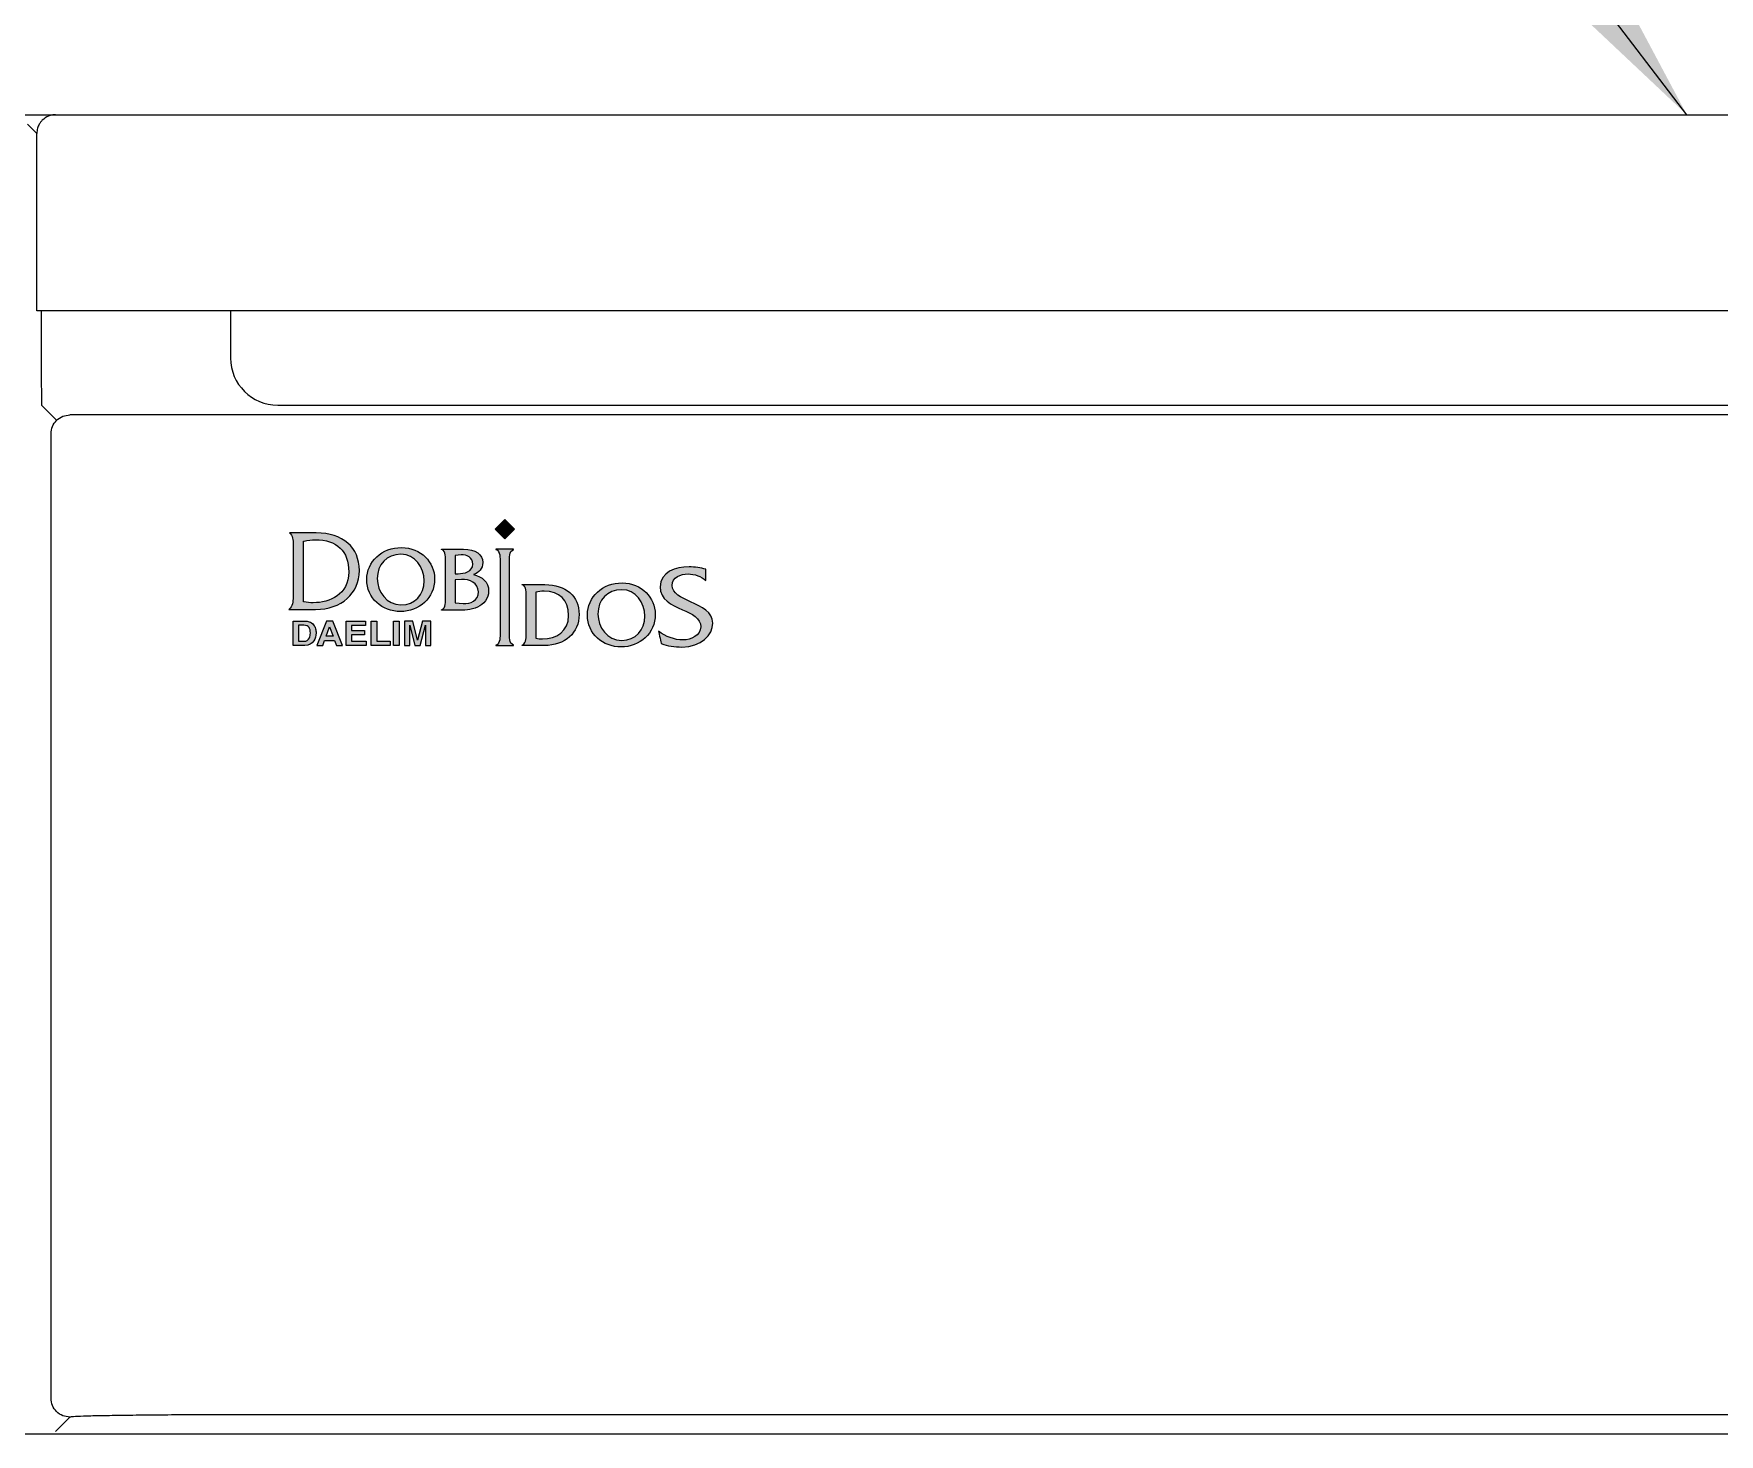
# Model space of a CAD drawing. Extents: x 1522 to 1942, y -990 to -693.
# Drawn here: x 1600.49 to 1636.26, y -825.11 to -795.39 of the extents above; entities that cross this region are included whole.
import ezdxf

# ---------------------------------------------------------------- set-up
doc = ezdxf.new("R2010")
doc.units = 0
doc.header["$LTSCALE"] = 7
doc.header["$MEASUREMENT"] = 0
doc.layers.get('0').update_dxf_attribs({"color": 2, "linetype": 'CONTINUOUS'})
doc.layers.add('D', color=2, linetype='CONTINUOUS')
doc.layers.add('인쇄', color=7, linetype='CONTINUOUS')
doc.styles.add('GHS', font='romans', dxfattribs={"bigfont": 'ghs'})
doc.dimstyles.new('STANDARD$7', dxfattribs={"dimscale": 0, "dimtxt": 3.5, "dimasz": 3, "dimexe": 2, "dimexo": 1, "dimgap": 1, "dimtad": 1, "dimdec": 4, "dimdsep": 46, "dimtxsty": 'GHS', "dimcen": 1, "dimclrd": 256, "dimclre": 256, "dimclrt": 256, "dimadec": 4, "dimazin": 2, "dimtfac": 1, "dimtdec": 4, "dimtmove": 0, "dimatfit": 0, "dimfxl": 0, "dimtolj": 1, "dimtzin": 0, "dimlwd": -1, "dimlwe": -1, "dimarcsym": 0})

msp = doc.modelspace()

# ---------------------------------------------------------------- hatches: boundary and pattern name
at = {"layer": '인쇄'}
h = msp.add_hatch(color=256, dxfattribs=at)
h.dxf.hatch_style = 2
h.paths.add_polyline_path([(1610.692, -805.905), (1610.485, -806.111), (1610.279, -805.905), (1610.485, -805.698)])
h = msp.add_hatch(color=256, dxfattribs=at)
h.dxf.hatch_style = 2
edge = h.paths.add_edge_path()
edge.add_spline(control_points=[(1606.485, -805.985), (1607.049, -805.985), (1607.4, -806.291), (1607.4, -806.782), (1607.4, -807.269), (1607.018, -807.609), (1606.473, -807.609), (1606.473, -807.609), (1605.955, -807.609), (1605.901, -807.609), (1605.986, -807.538), (1605.995, -807.448), (1605.995, -807.344), (1605.995, -807.331), (1605.995, -807.318), (1605.995, -807.304), (1605.995, -807.304), (1605.995, -807.261), (1605.995, -807.261), (1605.995, -807.261), (1605.995, -806.315), (1605.995, -806.315), (1605.995, -806.315), (1605.995, -806.278), (1605.995, -806.278), (1605.995, -806.264), (1605.995, -806.249), (1605.995, -806.234), (1605.995, -806.14), (1605.987, -806.034), (1605.915, -805.985), (1605.991, -805.985), (1606.485, -805.985), (1606.485, -805.985)], knot_values=[0, 0, 0, 0, 1, 1, 1, 2, 2, 2, 3, 3, 3, 4, 4, 4, 5, 5, 5, 6, 6, 6, 7, 7, 7, 8, 8, 8, 9, 9, 9, 10, 10, 10, 11, 11, 11, 11], degree=3, periodic=0)
edge = h.paths.add_edge_path()
edge.add_spline(control_points=[(1606.227, -806.156), (1606.227, -806.156), (1606.216, -806.159), (1606.216, -806.159), (1606.216, -806.159), (1606.216, -807.446), (1606.216, -807.446), (1606.216, -807.446), (1606.227, -807.448), (1606.227, -807.448), (1606.288, -807.46), (1606.351, -807.466), (1606.422, -807.466), (1606.77, -807.466), (1607.176, -807.295), (1607.176, -806.812), (1607.176, -806.371), (1606.924, -806.128), (1606.466, -806.128), (1606.39, -806.128), (1606.311, -806.137), (1606.227, -806.156)], knot_values=[0, 0, 0, 0, 1, 1, 1, 2, 2, 2, 3, 3, 3, 4, 4, 4, 5, 5, 5, 6, 6, 6, 7, 7, 7, 7], degree=3, periodic=0)
h = msp.add_hatch(color=256, dxfattribs=at)
h.dxf.hatch_style = 2
edge = h.paths.add_edge_path()
edge.add_spline(control_points=[(1608.28, -806.437), (1608.591, -806.437), (1608.774, -806.715), (1608.774, -807.002), (1608.774, -807.294), (1608.583, -807.512), (1608.284, -807.512), (1607.976, -807.512), (1607.781, -807.229), (1607.781, -806.954), (1607.781, -806.657), (1607.976, -806.437), (1608.28, -806.437)], knot_values=[0, 0, 0, 0, 1, 1, 1, 2, 2, 2, 3, 3, 3, 4, 4, 4, 4], degree=3, periodic=0)
edge = h.paths.add_edge_path()
edge.add_spline(control_points=[(1608.294, -806.296), (1607.881, -806.286), (1607.557, -806.599), (1607.557, -806.972), (1607.557, -807.375), (1607.885, -807.654), (1608.274, -807.654), (1608.665, -807.654), (1608.998, -807.363), (1608.998, -806.962), (1608.998, -806.608), (1608.707, -806.294), (1608.294, -806.296)], knot_values=[0, 0, 0, 0, 1, 1, 1, 2, 2, 2, 3, 3, 3, 4, 4, 4, 4], degree=3, periodic=0)
h = msp.add_hatch(color=256, dxfattribs=at)
h.dxf.hatch_style = 2
edge = h.paths.add_edge_path()
edge.add_spline(control_points=[(1609.431, -807.465), (1609.431, -807.465), (1609.431, -806.98), (1609.431, -806.98), (1609.431, -806.98), (1609.568, -806.972), (1609.568, -806.972), (1609.741, -806.962), (1609.926, -807.045), (1609.926, -807.235), (1609.926, -807.422), (1609.763, -807.497), (1609.602, -807.481), (1609.602, -807.481), (1609.431, -807.465), (1609.431, -807.465)], knot_values=[0, 0, 0, 0, 1, 1, 1, 2, 2, 2, 3, 3, 3, 4, 4, 4, 5, 5, 5, 5], degree=3, periodic=0)
edge = h.paths.add_edge_path()
edge.add_spline(control_points=[(1609.23, -807.345), (1609.23, -807.436), (1609.242, -807.579), (1609.144, -807.617), (1609.144, -807.617), (1609.144, -807.622), (1609.144, -807.622), (1609.144, -807.622), (1609.468, -807.622), (1609.468, -807.622), (1609.615, -807.622), (1609.771, -807.628), (1609.908, -807.561), (1610.04, -807.499), (1610.144, -807.369), (1610.144, -807.218), (1610.144, -807.025), (1610.001, -806.907), (1609.824, -806.87), (1609.936, -806.821), (1610.02, -806.746), (1610.02, -806.614), (1610.02, -806.439), (1609.869, -806.329), (1609.61, -806.329), (1609.61, -806.329), (1609.144, -806.329), (1609.144, -806.329), (1609.144, -806.329), (1609.144, -806.335), (1609.144, -806.335), (1609.244, -806.373), (1609.23, -806.516), (1609.23, -806.604), (1609.23, -806.604), (1609.23, -807.345), (1609.23, -807.345)], knot_values=[0, 0, 0, 0, 1, 1, 1, 2, 2, 2, 3, 3, 3, 4, 4, 4, 5, 5, 5, 6, 6, 6, 7, 7, 7, 8, 8, 8, 9, 9, 9, 10, 10, 10, 11, 11, 11, 12, 12, 12, 12], degree=3, periodic=0)
edge = h.paths.add_edge_path()
edge.add_spline(control_points=[(1609.431, -806.85), (1609.431, -806.85), (1609.431, -806.465), (1609.431, -806.465), (1609.431, -806.465), (1609.562, -806.451), (1609.562, -806.451), (1609.68, -806.439), (1609.806, -806.51), (1609.806, -806.646), (1609.806, -806.807), (1609.623, -806.85), (1609.496, -806.85), (1609.496, -806.85), (1609.431, -806.85), (1609.431, -806.85)], knot_values=[0, 0, 0, 0, 1, 1, 1, 2, 2, 2, 3, 3, 3, 4, 4, 4, 5, 5, 5, 5], degree=3, periodic=0)
h = msp.add_hatch(color=256, dxfattribs=at)
h.dxf.hatch_style = 2
edge = h.paths.add_edge_path()
edge.add_spline(control_points=[(1610.385, -806.606), (1610.385, -806.516), (1610.399, -806.373), (1610.299, -806.335), (1610.299, -806.335), (1610.299, -806.329), (1610.299, -806.329), (1610.299, -806.329), (1610.672, -806.329), (1610.672, -806.329), (1610.672, -806.329), (1610.672, -806.335), (1610.672, -806.335), (1610.574, -806.373), (1610.586, -806.518), (1610.586, -806.606), (1610.586, -806.606), (1610.586, -808.098), (1610.586, -808.098), (1610.586, -808.186), (1610.574, -808.329), (1610.672, -808.367), (1610.672, -808.367), (1610.672, -808.373), (1610.672, -808.373), (1610.672, -808.373), (1610.299, -808.373), (1610.299, -808.373), (1610.299, -808.373), (1610.299, -808.367), (1610.299, -808.367), (1610.397, -808.331), (1610.385, -808.186), (1610.385, -808.098), (1610.385, -808.098), (1610.385, -806.606), (1610.385, -806.606)], knot_values=[0, 0, 0, 0, 1, 1, 1, 2, 2, 2, 3, 3, 3, 4, 4, 4, 5, 5, 5, 6, 6, 6, 7, 7, 7, 8, 8, 8, 9, 9, 9, 10, 10, 10, 11, 11, 11, 12, 12, 12, 12], degree=3, periodic=0)
h = msp.add_hatch(color=256, dxfattribs=at)
h.dxf.hatch_style = 2
edge = h.paths.add_edge_path()
edge.add_spline(control_points=[(1614.244, -808.406), (1614.086, -808.406), (1613.939, -808.382), (1613.808, -808.334), (1613.804, -808.32), (1613.761, -808.133), (1613.747, -808.071), (1613.896, -808.187), (1614.089, -808.256), (1614.271, -808.256), (1614.428, -808.256), (1614.645, -808.16), (1614.645, -807.98), (1614.645, -807.789), (1614.455, -807.704), (1614.254, -807.614), (1614.022, -807.51), (1613.782, -807.403), (1613.782, -807.127), (1613.782, -806.816), (1614.113, -806.705), (1614.397, -806.705), (1614.522, -806.705), (1614.642, -806.723), (1614.755, -806.757), (1614.755, -806.776), (1614.755, -806.943), (1614.755, -806.994), (1614.658, -806.909), (1614.513, -806.855), (1614.376, -806.855), (1614.22, -806.855), (1614.038, -806.919), (1614.038, -807.099), (1614.038, -807.268), (1614.228, -807.355), (1614.43, -807.447), (1614.661, -807.553), (1614.901, -807.662), (1614.901, -807.902), (1614.901, -808.144), (1614.649, -808.406), (1614.244, -808.406)], knot_values=[0, 0, 0, 0, 1, 1, 1, 2, 2, 2, 3, 3, 3, 4, 4, 4, 5, 5, 5, 6, 6, 6, 7, 7, 7, 8, 8, 8, 9, 9, 9, 10, 10, 10, 11, 11, 11, 12, 12, 12, 13, 13, 13, 14, 14, 14, 14], degree=3, periodic=0)
h = msp.add_hatch(color=256, dxfattribs=at)
h.dxf.hatch_style = 2
edge = h.paths.add_edge_path()
edge.add_spline(control_points=[(1611.143, -807.244), (1611.201, -807.23), (1611.26, -807.222), (1611.319, -807.222), (1611.648, -807.222), (1611.84, -807.395), (1611.84, -807.739), (1611.84, -808.079), (1611.579, -808.232), (1611.286, -808.232), (1611.237, -808.232), (1611.19, -808.228), (1611.143, -808.218), (1611.143, -808.218), (1611.143, -807.244), (1611.143, -807.244)], knot_values=[0, 0, 0, 0, 1, 1, 1, 2, 2, 2, 3, 3, 3, 4, 4, 4, 5, 5, 5, 5], degree=3, periodic=0)
edge = h.paths.add_edge_path()
edge.add_spline(control_points=[(1610.942, -808.091), (1610.942, -808.207), (1610.954, -808.301), (1610.856, -808.368), (1610.856, -808.368), (1610.856, -808.374), (1610.856, -808.374), (1610.856, -808.374), (1611.327, -808.374), (1611.327, -808.374), (1611.767, -808.374), (1612.064, -808.102), (1612.064, -807.715), (1612.064, -807.324), (1611.785, -807.081), (1611.337, -807.081), (1611.337, -807.081), (1610.856, -807.081), (1610.856, -807.081), (1610.856, -807.081), (1610.856, -807.086), (1610.856, -807.086), (1610.956, -807.116), (1610.942, -807.259), (1610.942, -807.35), (1610.942, -807.35), (1610.942, -808.091), (1610.942, -808.091)], knot_values=[0, 0, 0, 0, 1, 1, 1, 2, 2, 2, 3, 3, 3, 4, 4, 4, 5, 5, 5, 6, 6, 6, 7, 7, 7, 8, 8, 8, 9, 9, 9, 9], degree=3, periodic=0)
h = msp.add_hatch(color=256, dxfattribs=at)
h.dxf.hatch_style = 2
edge = h.paths.add_edge_path()
edge.add_spline(control_points=[(1612.963, -807.189), (1613.274, -807.189), (1613.457, -807.466), (1613.457, -807.753), (1613.457, -808.046), (1613.266, -808.264), (1612.967, -808.264), (1612.659, -808.264), (1612.464, -807.981), (1612.464, -807.705), (1612.464, -807.409), (1612.659, -807.189), (1612.963, -807.189)], knot_values=[0, 0, 0, 0, 1, 1, 1, 2, 2, 2, 3, 3, 3, 4, 4, 4, 4], degree=3, periodic=0)
edge = h.paths.add_edge_path()
edge.add_spline(control_points=[(1612.977, -807.047), (1612.564, -807.037), (1612.24, -807.35), (1612.24, -807.723), (1612.24, -808.126), (1612.568, -808.405), (1612.957, -808.405), (1613.348, -808.405), (1613.68, -808.114), (1613.68, -807.713), (1613.68, -807.36), (1613.39, -807.045), (1612.977, -807.047)], knot_values=[0, 0, 0, 0, 1, 1, 1, 2, 2, 2, 3, 3, 3, 4, 4, 4, 4], degree=3, periodic=0)
h = msp.add_hatch(color=256, dxfattribs=at)
h.dxf.hatch_style = 2
edge = h.paths.add_edge_path()
edge.add_spline(control_points=[(1606.223, -807.945), (1606.278, -807.945), (1606.315, -807.96), (1606.333, -807.988), (1606.351, -808.016), (1606.361, -808.056), (1606.361, -808.109), (1606.361, -808.148), (1606.354, -808.181), (1606.342, -808.208), (1606.32, -808.258), (1606.28, -808.284), (1606.223, -808.284), (1606.223, -808.284), (1606.112, -808.284), (1606.112, -808.284), (1606.112, -808.284), (1606.112, -807.945), (1606.112, -807.945), (1606.112, -807.945), (1606.223, -807.945), (1606.223, -807.945)], knot_values=[0, 0, 0, 0, 1, 1, 1, 2, 2, 2, 3, 3, 3, 4, 4, 4, 5, 5, 5, 6, 6, 6, 7, 7, 7, 7], degree=3, periodic=0)
edge = h.paths.add_edge_path()
edge.add_spline(control_points=[(1606.243, -807.857), (1606.243, -807.857), (1605.996, -807.857), (1605.996, -807.857), (1605.996, -807.857), (1605.996, -808.373), (1605.996, -808.373), (1605.996, -808.373), (1606.243, -808.373), (1606.243, -808.373), (1606.33, -808.373), (1606.395, -808.34), (1606.436, -808.276), (1606.467, -808.229), (1606.482, -808.171), (1606.482, -808.102), (1606.482, -808.075), (1606.479, -808.046), (1606.471, -808.017), (1606.464, -807.987), (1606.45, -807.959), (1606.43, -807.933), (1606.405, -807.902), (1606.373, -807.88), (1606.332, -807.868), (1606.309, -807.861), (1606.279, -807.857), (1606.243, -807.857)], knot_values=[0, 0, 0, 0, 1, 1, 1, 2, 2, 2, 3, 3, 3, 4, 4, 4, 5, 5, 5, 6, 6, 6, 7, 7, 7, 8, 8, 8, 9, 9, 9, 9], degree=3, periodic=0)
h = msp.add_hatch(color=256, dxfattribs=at)
h.dxf.hatch_style = 2
h.paths.add_polyline_path([(1606.77, -807.975), (1606.842, -808.178), (1606.695, -808.178)])
h.paths.add_polyline_path([(1606.498, -808.373), (1606.624, -808.373), (1606.663, -808.266), (1606.874, -808.266), (1606.912, -808.373), (1607.042, -808.373), (1606.839, -807.857), (1606.703, -807.857)])
h = msp.add_hatch(color=256, dxfattribs=at)
h.dxf.hatch_style = 2
h.paths.add_polyline_path([(1607.533, -807.948), (1607.237, -807.948), (1607.237, -808.057), (1607.509, -808.057), (1607.509, -808.146), (1607.237, -808.146), (1607.237, -808.28), (1607.548, -808.28), (1607.548, -808.373), (1607.12, -808.373), (1607.12, -807.857), (1607.533, -807.857)])
h = msp.add_hatch(color=256, dxfattribs=at)
h.dxf.hatch_style = 2
h.paths.add_polyline_path([(1607.649, -807.857), (1607.769, -807.857), (1607.769, -808.28), (1608.055, -808.28), (1608.055, -808.373), (1607.649, -808.373)])
h = msp.add_hatch(color=256, dxfattribs=at)
h.dxf.hatch_style = 2
h.paths.add_polyline_path([(1608.247, -808.373), (1608.127, -808.373), (1608.127, -807.857), (1608.247, -807.857)])
h = msp.add_hatch(color=256, dxfattribs=at)
h.dxf.hatch_style = 2
edge = h.paths.add_edge_path()
edge.add_spline(control_points=[(1608.741, -807.857), (1608.741, -807.857), (1608.914, -807.857), (1608.914, -807.857), (1608.914, -807.857), (1608.914, -808.373), (1608.914, -808.373), (1608.914, -808.373), (1608.802, -808.373), (1608.802, -808.373), (1608.802, -808.373), (1608.802, -808.024), (1608.802, -808.024), (1608.802, -808.014), (1608.803, -808), (1608.803, -807.982), (1608.803, -807.963), (1608.803, -807.949), (1608.803, -807.94), (1608.803, -807.94), (1608.694, -808.373), (1608.694, -808.373), (1608.694, -808.373), (1608.577, -808.373), (1608.577, -808.373), (1608.577, -808.373), (1608.469, -807.94), (1608.469, -807.94), (1608.469, -807.949), (1608.469, -807.963), (1608.469, -807.982), (1608.469, -808), (1608.469, -808.014), (1608.469, -808.024), (1608.469, -808.024), (1608.469, -808.373), (1608.469, -808.373), (1608.469, -808.373), (1608.358, -808.373), (1608.358, -808.373), (1608.358, -808.373), (1608.358, -807.857), (1608.358, -807.857), (1608.358, -807.857), (1608.533, -807.857), (1608.533, -807.857), (1608.533, -807.857), (1608.637, -808.262), (1608.637, -808.262), (1608.637, -808.262), (1608.741, -807.857), (1608.741, -807.857)], knot_values=[0, 0, 0, 0, 1, 1, 1, 2, 2, 2, 3, 3, 3, 4, 4, 4, 5, 5, 5, 6, 6, 6, 7, 7, 7, 8, 8, 8, 9, 9, 9, 10, 10, 10, 11, 11, 11, 12, 12, 12, 13, 13, 13, 14, 14, 14, 15, 15, 15, 16, 16, 16, 17, 17, 17, 17], degree=3, periodic=0)

# ---------------------------------------------------------------- linework, layer by layer
at = {"color": 7, "linetype": 'Continuous', "lineweight": 15}
for p, q in [((1598.095, -797.111), (1645.195, -797.111)), ((1600.357, -797.309), (1600.556, -797.511)), ((1600.556, -801.273), (1600.556, -797.511)), ((1600.657, -801.273), (1600.556, -801.273)), ((1600.859, -801.273), (1600.657, -801.273)), ((1600.657, -801.273), (1600.657, -801.273)), ((1600.657, -802.292), (1600.657, -801.273)), ((1604.859, -801.273), (1600.859, -801.273)), ((1604.668, -801.273), (1604.668, -802.273)), ((1686.131, -801.273), (1604.859, -801.273)), ((1600.663, -803.279), (1600.663, -803.267)), ((1600.976, -803.592), (1600.663, -803.279)), ((1605.668, -803.273), (1685.322, -803.278)), ((1689.731, -803.48), (1601.259, -803.48)), ((1600.859, -824.347), (1600.859, -803.875)), ((1601.259, -824.747), (1600.956, -825.05)), ((1604.162, -824.699), (1603.493, -824.701)), ((1604.859, -824.698), (1604.162, -824.699)), ((1657.545, -824.698), (1604.859, -824.698)), ((1642.595, -825.111), (1598.095, -825.111))]:
    msp.add_line(p, q, dxfattribs=at)
msp.add_arc((1605.668, -802.273), 1, 180.013, 269.987, dxfattribs=at)
for points, knots in [([(1600.956, -797.111), (1600.93, -797.113), (1600.878, -797.116), (1600.777, -797.147), (1600.699, -797.199), (1600.641, -797.263), (1600.603, -797.318), (1600.565, -797.403), (1600.559, -797.473), (1600.556, -797.511)], [0, 0, 0, 0, 0.125133, 0.250337, 0.499541, 0.560714, 0.668231, 0.818014, 1, 1, 1, 1]), ([(1600.663, -803.267), (1600.661, -803.123), (1600.658, -802.837), (1600.657, -802.474), (1600.657, -802.292)], [0, 0, 0, 0, 0.5000105, 1, 1, 1, 1]), ([(1600.859, -803.88), (1600.865, -803.827), (1600.877, -803.722), (1600.97, -803.59), (1601.102, -803.498), (1601.207, -803.486), (1601.259, -803.48)], [0, 0, 0, 0, 0.250001, 0.500002, 0.750003, 1, 1, 1, 1]), ([(1601.259, -824.747), (1601.207, -824.741), (1601.102, -824.729), (1600.97, -824.637), (1600.877, -824.504), (1600.865, -824.4), (1600.859, -824.347)], [0, 0, 0, 0, 0.249997, 0.499998, 0.75, 1, 1, 1, 1]), ([(1601.547, -824.728), (1601.466, -824.731), (1601.303, -824.737), (1601.274, -824.744), (1601.259, -824.747)], [0, 0, 0, 0, 0.5, 1, 1, 1, 1]), ([(1602.331, -824.712), (1602.172, -824.715), (1601.855, -824.719), (1601.65, -824.725), (1601.547, -824.728)], [0, 0, 0, 0, 0.499999, 1, 1, 1, 1]), ([(1603.493, -824.701), (1603.28, -824.703), (1602.855, -824.706), (1602.506, -824.71), (1602.331, -824.712)], [0, 0, 0, 0, 0.5, 1, 1, 1, 1])]:
    msp.add_open_spline(points, degree=3, knots=knots, dxfattribs=at)
msp.add_open_spline([(1600.663, -803.279), (1600.663, -803.279), (1600.663, -803.279), (1600.663, -803.279)], degree=3, dxfattribs=at)
at = {"layer": '인쇄'}
for points in [[(1610.692, -805.905), (1610.485, -806.111), (1610.279, -805.905), (1610.485, -805.698), (1610.692, -805.905)], [(1606.498, -808.373), (1606.624, -808.373), (1606.663, -808.266), (1606.874, -808.266), (1606.912, -808.373), (1607.042, -808.373), (1606.839, -807.857), (1606.703, -807.857), (1606.498, -808.373)], [(1607.533, -807.948), (1607.237, -807.948), (1607.237, -808.057), (1607.509, -808.057), (1607.509, -808.146), (1607.237, -808.146), (1607.237, -808.28), (1607.548, -808.28), (1607.548, -808.373), (1607.12, -808.373), (1607.12, -807.857), (1607.533, -807.857), (1607.533, -807.948)], [(1607.649, -807.857), (1607.769, -807.857), (1607.769, -808.28), (1608.055, -808.28), (1608.055, -808.373), (1607.649, -808.373), (1607.649, -807.857)], [(1608.247, -808.373), (1608.127, -808.373), (1608.127, -807.857), (1608.247, -807.857), (1608.247, -808.373)], [(1606.77, -807.975), (1606.842, -808.178), (1606.695, -808.178), (1606.77, -807.975)]]:
    msp.add_lwpolyline(points, dxfattribs=at)
for points, knots in [([(1606.485, -805.985), (1607.049, -805.985), (1607.4, -806.291), (1607.4, -806.782), (1607.4, -807.269), (1607.018, -807.609), (1606.473, -807.609), (1606.473, -807.609), (1605.955, -807.609), (1605.901, -807.609), (1605.986, -807.538), (1605.995, -807.448), (1605.995, -807.344), (1605.995, -807.331), (1605.995, -807.318), (1605.995, -807.304), (1605.995, -807.304), (1605.995, -807.261), (1605.995, -807.261), (1605.995, -807.261), (1605.995, -806.315), (1605.995, -806.315), (1605.995, -806.315), (1605.995, -806.278), (1605.995, -806.278), (1605.995, -806.264), (1605.995, -806.249), (1605.995, -806.234), (1605.995, -806.14), (1605.987, -806.034), (1605.915, -805.985), (1605.991, -805.985), (1606.485, -805.985), (1606.485, -805.985)], [0, 0, 0, 0, 1, 1, 1, 2, 2, 2, 3, 3, 3, 4, 4, 4, 5, 5, 5, 6, 6, 6, 7, 7, 7, 8, 8, 8, 9, 9, 9, 10, 10, 10, 11, 11, 11, 11]), ([(1606.227, -806.156), (1606.227, -806.156), (1606.216, -806.159), (1606.216, -806.159), (1606.216, -806.159), (1606.216, -807.446), (1606.216, -807.446), (1606.216, -807.446), (1606.227, -807.448), (1606.227, -807.448), (1606.288, -807.46), (1606.351, -807.466), (1606.422, -807.466), (1606.77, -807.466), (1607.176, -807.295), (1607.176, -806.812), (1607.176, -806.371), (1606.924, -806.128), (1606.466, -806.128), (1606.39, -806.128), (1606.311, -806.137), (1606.227, -806.156)], [0, 0, 0, 0, 1, 1, 1, 2, 2, 2, 3, 3, 3, 4, 4, 4, 5, 5, 5, 6, 6, 6, 7, 7, 7, 7]), ([(1608.294, -806.296), (1607.881, -806.286), (1607.557, -806.599), (1607.557, -806.972), (1607.557, -807.375), (1607.885, -807.654), (1608.274, -807.654), (1608.665, -807.654), (1608.998, -807.363), (1608.998, -806.962), (1608.998, -806.608), (1608.707, -806.294), (1608.294, -806.296)], [0, 0, 0, 0, 1, 1, 1, 2, 2, 2, 3, 3, 3, 4, 4, 4, 4]), ([(1608.28, -806.437), (1608.591, -806.437), (1608.774, -806.715), (1608.774, -807.002), (1608.774, -807.294), (1608.583, -807.512), (1608.284, -807.512), (1607.976, -807.512), (1607.781, -807.229), (1607.781, -806.954), (1607.781, -806.657), (1607.976, -806.437), (1608.28, -806.437)], [0, 0, 0, 0, 1, 1, 1, 2, 2, 2, 3, 3, 3, 4, 4, 4, 4]), ([(1609.23, -807.345), (1609.23, -807.436), (1609.242, -807.579), (1609.144, -807.617), (1609.144, -807.617), (1609.144, -807.622), (1609.144, -807.622), (1609.144, -807.622), (1609.468, -807.622), (1609.468, -807.622), (1609.615, -807.622), (1609.771, -807.628), (1609.908, -807.561), (1610.04, -807.499), (1610.144, -807.369), (1610.144, -807.218), (1610.144, -807.025), (1610.001, -806.907), (1609.824, -806.87), (1609.936, -806.821), (1610.02, -806.746), (1610.02, -806.614), (1610.02, -806.439), (1609.869, -806.329), (1609.61, -806.329), (1609.61, -806.329), (1609.144, -806.329), (1609.144, -806.329), (1609.144, -806.329), (1609.144, -806.335), (1609.144, -806.335), (1609.244, -806.373), (1609.23, -806.516), (1609.23, -806.604), (1609.23, -806.604), (1609.23, -807.345), (1609.23, -807.345)], [0, 0, 0, 0, 1, 1, 1, 2, 2, 2, 3, 3, 3, 4, 4, 4, 5, 5, 5, 6, 6, 6, 7, 7, 7, 8, 8, 8, 9, 9, 9, 10, 10, 10, 11, 11, 11, 12, 12, 12, 12]), ([(1609.431, -806.85), (1609.431, -806.85), (1609.431, -806.465), (1609.431, -806.465), (1609.431, -806.465), (1609.562, -806.451), (1609.562, -806.451), (1609.68, -806.439), (1609.806, -806.51), (1609.806, -806.646), (1609.806, -806.807), (1609.623, -806.85), (1609.496, -806.85), (1609.496, -806.85), (1609.431, -806.85), (1609.431, -806.85)], [0, 0, 0, 0, 1, 1, 1, 2, 2, 2, 3, 3, 3, 4, 4, 4, 5, 5, 5, 5]), ([(1610.385, -806.606), (1610.385, -806.516), (1610.399, -806.373), (1610.299, -806.335), (1610.299, -806.335), (1610.299, -806.329), (1610.299, -806.329), (1610.299, -806.329), (1610.672, -806.329), (1610.672, -806.329), (1610.672, -806.329), (1610.672, -806.335), (1610.672, -806.335), (1610.574, -806.373), (1610.586, -806.518), (1610.586, -806.606), (1610.586, -806.606), (1610.586, -808.098), (1610.586, -808.098), (1610.586, -808.186), (1610.574, -808.329), (1610.672, -808.367), (1610.672, -808.367), (1610.672, -808.373), (1610.672, -808.373), (1610.672, -808.373), (1610.299, -808.373), (1610.299, -808.373), (1610.299, -808.373), (1610.299, -808.367), (1610.299, -808.367), (1610.397, -808.331), (1610.385, -808.186), (1610.385, -808.098), (1610.385, -808.098), (1610.385, -806.606), (1610.385, -806.606)], [0, 0, 0, 0, 1, 1, 1, 2, 2, 2, 3, 3, 3, 4, 4, 4, 5, 5, 5, 6, 6, 6, 7, 7, 7, 8, 8, 8, 9, 9, 9, 10, 10, 10, 11, 11, 11, 12, 12, 12, 12]), ([(1609.431, -807.465), (1609.431, -807.465), (1609.431, -806.98), (1609.431, -806.98), (1609.431, -806.98), (1609.568, -806.972), (1609.568, -806.972), (1609.741, -806.962), (1609.926, -807.045), (1609.926, -807.235), (1609.926, -807.422), (1609.763, -807.497), (1609.602, -807.481), (1609.602, -807.481), (1609.431, -807.465), (1609.431, -807.465)], [0, 0, 0, 0, 1, 1, 1, 2, 2, 2, 3, 3, 3, 4, 4, 4, 5, 5, 5, 5]), ([(1610.942, -808.091), (1610.942, -808.207), (1610.954, -808.301), (1610.856, -808.368), (1610.856, -808.368), (1610.856, -808.374), (1610.856, -808.374), (1610.856, -808.374), (1611.327, -808.374), (1611.327, -808.374), (1611.767, -808.374), (1612.064, -808.102), (1612.064, -807.715), (1612.064, -807.324), (1611.785, -807.081), (1611.337, -807.081), (1611.337, -807.081), (1610.856, -807.081), (1610.856, -807.081), (1610.856, -807.081), (1610.856, -807.086), (1610.856, -807.086), (1610.956, -807.116), (1610.942, -807.259), (1610.942, -807.35), (1610.942, -807.35), (1610.942, -808.091), (1610.942, -808.091)], [0, 0, 0, 0, 1, 1, 1, 2, 2, 2, 3, 3, 3, 4, 4, 4, 5, 5, 5, 6, 6, 6, 7, 7, 7, 8, 8, 8, 9, 9, 9, 9]), ([(1611.143, -807.244), (1611.201, -807.23), (1611.26, -807.222), (1611.319, -807.222), (1611.648, -807.222), (1611.84, -807.395), (1611.84, -807.739), (1611.84, -808.079), (1611.579, -808.232), (1611.286, -808.232), (1611.237, -808.232), (1611.19, -808.228), (1611.143, -808.218), (1611.143, -808.218), (1611.143, -807.244), (1611.143, -807.244)], [0, 0, 0, 0, 1, 1, 1, 2, 2, 2, 3, 3, 3, 4, 4, 4, 5, 5, 5, 5]), ([(1606.243, -807.857), (1606.243, -807.857), (1605.996, -807.857), (1605.996, -807.857), (1605.996, -807.857), (1605.996, -808.373), (1605.996, -808.373), (1605.996, -808.373), (1606.243, -808.373), (1606.243, -808.373), (1606.33, -808.373), (1606.395, -808.34), (1606.436, -808.276), (1606.467, -808.229), (1606.482, -808.171), (1606.482, -808.102), (1606.482, -808.075), (1606.479, -808.046), (1606.471, -808.017), (1606.464, -807.987), (1606.45, -807.959), (1606.43, -807.933), (1606.405, -807.902), (1606.373, -807.88), (1606.332, -807.868), (1606.309, -807.861), (1606.279, -807.857), (1606.243, -807.857)], [0, 0, 0, 0, 1, 1, 1, 2, 2, 2, 3, 3, 3, 4, 4, 4, 5, 5, 5, 6, 6, 6, 7, 7, 7, 8, 8, 8, 9, 9, 9, 9]), ([(1606.223, -807.945), (1606.278, -807.945), (1606.315, -807.96), (1606.333, -807.988), (1606.351, -808.016), (1606.361, -808.056), (1606.361, -808.109), (1606.361, -808.148), (1606.354, -808.181), (1606.342, -808.208), (1606.32, -808.258), (1606.28, -808.284), (1606.223, -808.284), (1606.223, -808.284), (1606.112, -808.284), (1606.112, -808.284), (1606.112, -808.284), (1606.112, -807.945), (1606.112, -807.945), (1606.112, -807.945), (1606.223, -807.945), (1606.223, -807.945)], [0, 0, 0, 0, 1, 1, 1, 2, 2, 2, 3, 3, 3, 4, 4, 4, 5, 5, 5, 6, 6, 6, 7, 7, 7, 7]), ([(1608.741, -807.857), (1608.741, -807.857), (1608.914, -807.857), (1608.914, -807.857), (1608.914, -807.857), (1608.914, -808.373), (1608.914, -808.373), (1608.914, -808.373), (1608.802, -808.373), (1608.802, -808.373), (1608.802, -808.373), (1608.802, -808.024), (1608.802, -808.024), (1608.802, -808.014), (1608.803, -808), (1608.803, -807.982), (1608.803, -807.963), (1608.803, -807.949), (1608.803, -807.94), (1608.803, -807.94), (1608.694, -808.373), (1608.694, -808.373), (1608.694, -808.373), (1608.577, -808.373), (1608.577, -808.373), (1608.577, -808.373), (1608.469, -807.94), (1608.469, -807.94), (1608.469, -807.949), (1608.469, -807.963), (1608.469, -807.982), (1608.469, -808), (1608.469, -808.014), (1608.469, -808.024), (1608.469, -808.024), (1608.469, -808.373), (1608.469, -808.373), (1608.469, -808.373), (1608.358, -808.373), (1608.358, -808.373), (1608.358, -808.373), (1608.358, -807.857), (1608.358, -807.857), (1608.358, -807.857), (1608.533, -807.857), (1608.533, -807.857), (1608.533, -807.857), (1608.637, -808.262), (1608.637, -808.262), (1608.637, -808.262), (1608.741, -807.857), (1608.741, -807.857)], [0, 0, 0, 0, 1, 1, 1, 2, 2, 2, 3, 3, 3, 4, 4, 4, 5, 5, 5, 6, 6, 6, 7, 7, 7, 8, 8, 8, 9, 9, 9, 10, 10, 10, 11, 11, 11, 12, 12, 12, 13, 13, 13, 14, 14, 14, 15, 15, 15, 16, 16, 16, 17, 17, 17, 17])]:
    msp.add_open_spline(points, degree=3, knots=knots, dxfattribs=at)
at = {"layer": '인쇄', "lineweight": 0}
for points, knots in [([(1614.244, -808.406), (1614.086, -808.406), (1613.939, -808.382), (1613.808, -808.334), (1613.804, -808.32), (1613.761, -808.133), (1613.747, -808.071), (1613.896, -808.187), (1614.089, -808.256), (1614.271, -808.256), (1614.428, -808.256), (1614.645, -808.16), (1614.645, -807.98), (1614.645, -807.789), (1614.455, -807.704), (1614.254, -807.614), (1614.022, -807.51), (1613.782, -807.403), (1613.782, -807.127), (1613.782, -806.816), (1614.113, -806.705), (1614.397, -806.705), (1614.522, -806.705), (1614.642, -806.723), (1614.755, -806.757), (1614.755, -806.776), (1614.755, -806.943), (1614.755, -806.994), (1614.658, -806.909), (1614.513, -806.855), (1614.376, -806.855), (1614.22, -806.855), (1614.038, -806.919), (1614.038, -807.099), (1614.038, -807.268), (1614.228, -807.355), (1614.43, -807.447), (1614.661, -807.553), (1614.901, -807.662), (1614.901, -807.902), (1614.901, -808.144), (1614.649, -808.406), (1614.244, -808.406)], [0, 0, 0, 0, 1, 1, 1, 2, 2, 2, 3, 3, 3, 4, 4, 4, 5, 5, 5, 6, 6, 6, 7, 7, 7, 8, 8, 8, 9, 9, 9, 10, 10, 10, 11, 11, 11, 12, 12, 12, 13, 13, 13, 14, 14, 14, 14]), ([(1612.977, -807.047), (1612.564, -807.037), (1612.24, -807.35), (1612.24, -807.723), (1612.24, -808.126), (1612.568, -808.405), (1612.957, -808.405), (1613.348, -808.405), (1613.68, -808.114), (1613.68, -807.713), (1613.68, -807.36), (1613.39, -807.045), (1612.977, -807.047)], [0, 0, 0, 0, 1, 1, 1, 2, 2, 2, 3, 3, 3, 4, 4, 4, 4]), ([(1612.963, -807.189), (1613.274, -807.189), (1613.457, -807.466), (1613.457, -807.753), (1613.457, -808.046), (1613.266, -808.264), (1612.967, -808.264), (1612.659, -808.264), (1612.464, -807.981), (1612.464, -807.705), (1612.464, -807.409), (1612.659, -807.189), (1612.963, -807.189)], [0, 0, 0, 0, 1, 1, 1, 2, 2, 2, 3, 3, 3, 4, 4, 4, 4])]:
    msp.add_open_spline(points, degree=3, knots=knots, dxfattribs=at)

# ---------------------------------------------------------------- leaders
at = {"layer": 'D', "ltscale": 0.5}
msp.add_leader([(1635.568, -797.111), (1614.789, -769.915)], dimstyle='STANDARD$7', override={"dimscale": 1, "dimtad": 0, "dimlfac": 5, "dimcen": 3, "dimadec": 4, "dimtix": 1, "dimtolj": 2}, dxfattribs=at)

doc.saveas('drawing.dxf')
